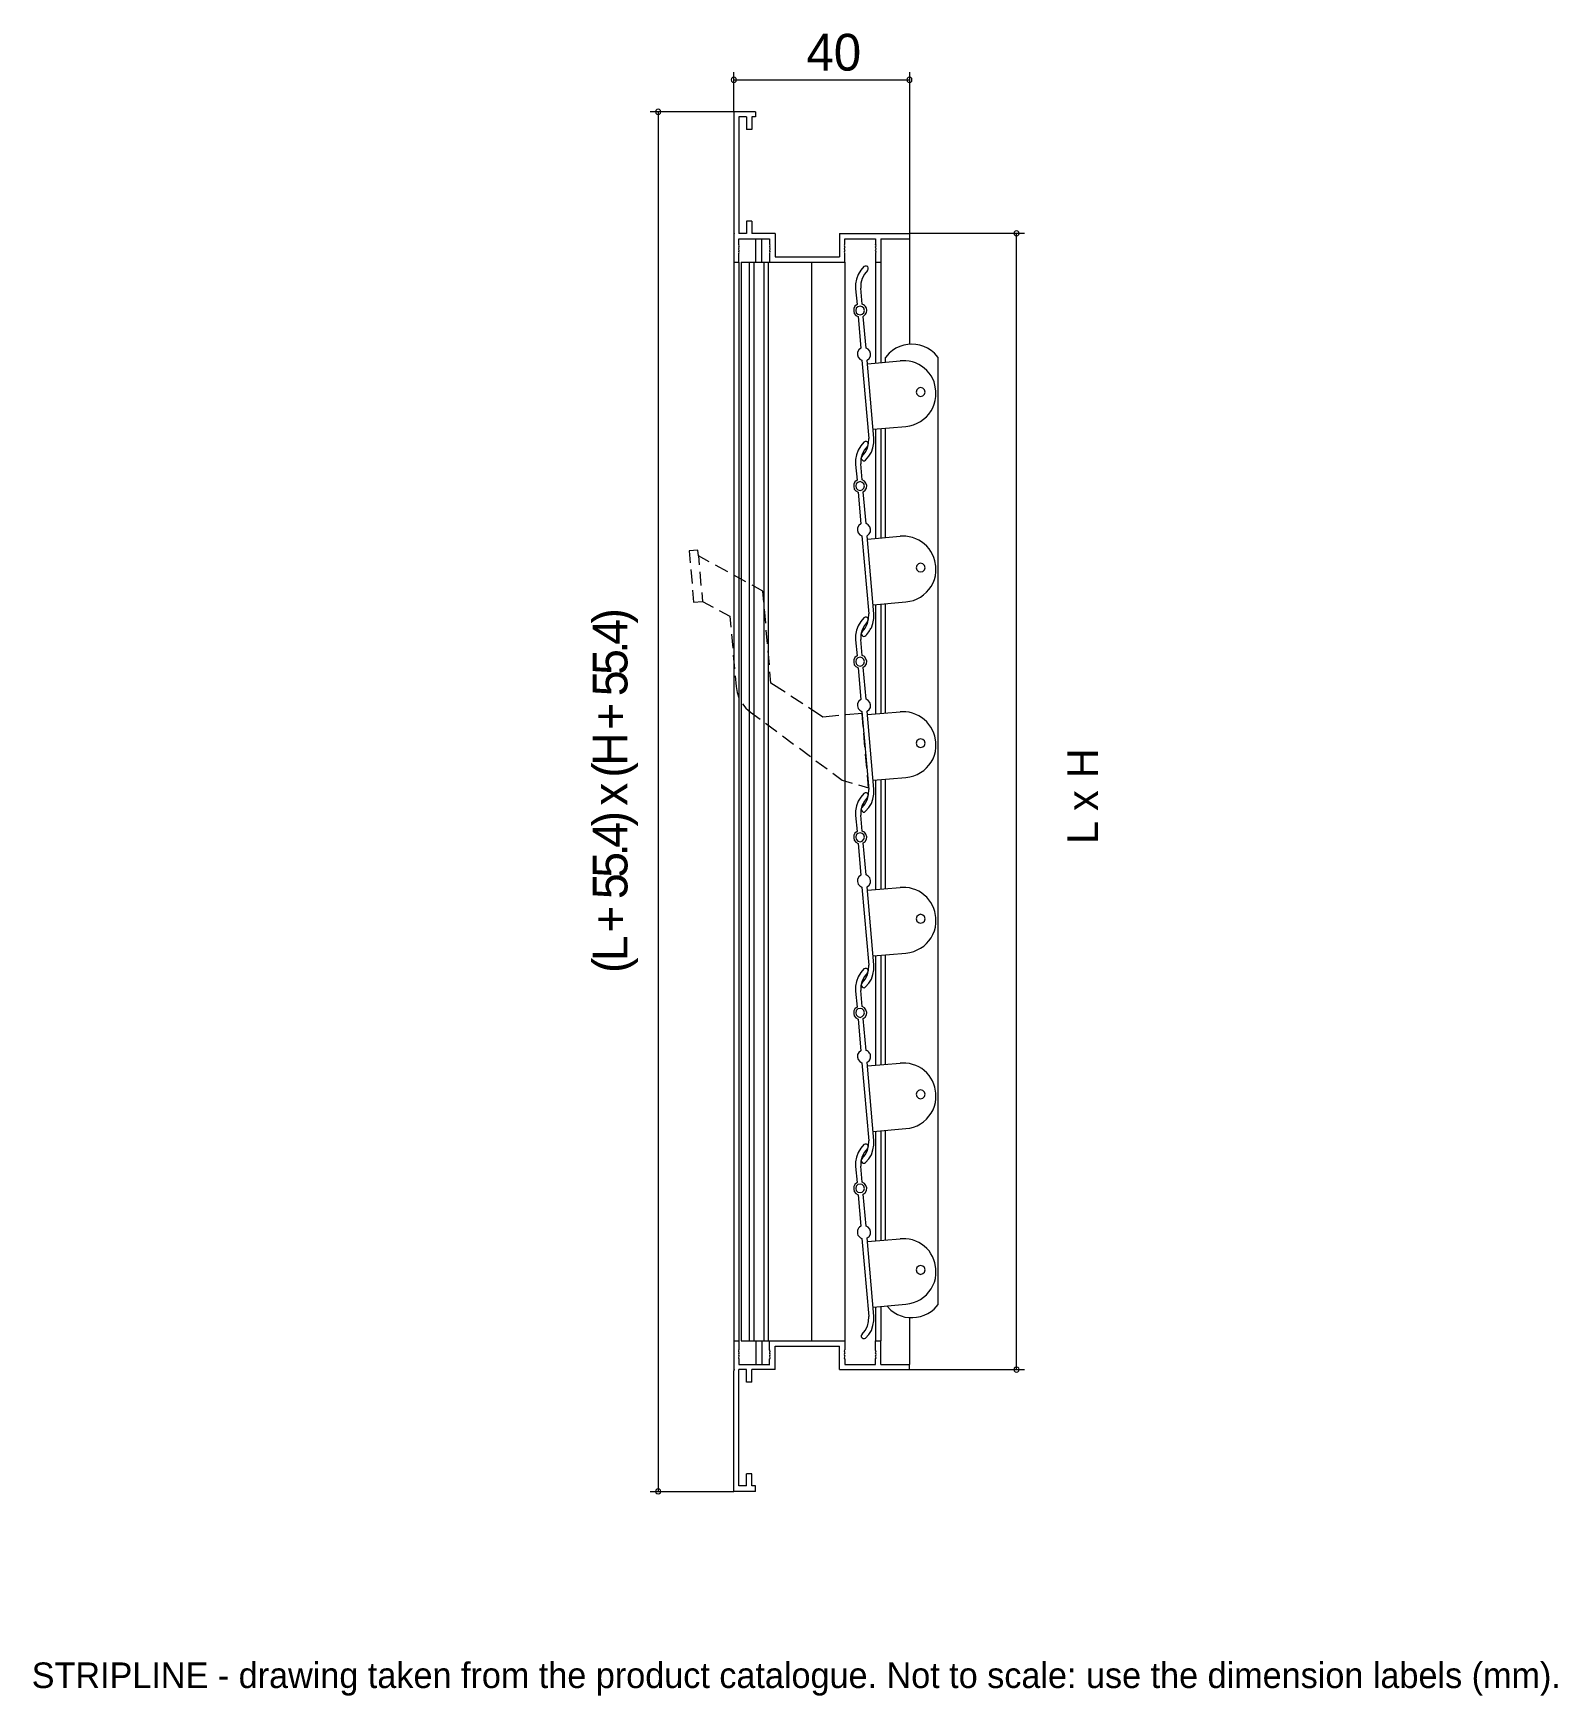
# Model space of a CAD drawing. Extents: x 0 to 239, y -13 to 247.
import ezdxf

# ---------------------------------------------------------------- set-up
doc = ezdxf.new("R2010")
doc.units = 0
for name, color, linetype in [('GEOMETRY', 7, 'Continuous'), ('NOTE', 1, 'Continuous'), ('TEXT', 7, 'Continuous')]:
    doc.layers.add(name, color=color, linetype=linetype)

msp = doc.modelspace()

# ---------------------------------------------------------------- linework, layer by layer
at = {"layer": 'GEOMETRY', "lineweight": 13}
for points in [[(110.28, 239.7), (110.24, 239.9), (110.08, 240.07), (109.88, 240.11), (109.67, 240.07), (109.51, 239.9), (109.47, 239.7), (109.51, 239.5), (109.67, 239.33), (109.88, 239.29), (110.08, 239.33), (110.24, 239.5), (110.28, 239.7)], [(137.77, 239.7), (137.73, 239.9), (137.57, 240.07), (137.37, 240.11), (137.16, 240.07), (137, 239.9), (136.96, 239.7), (137, 239.5), (137.16, 239.33), (137.37, 239.29), (137.57, 239.33), (137.73, 239.5), (137.77, 239.7)], [(98.47, 234.69), (98.43, 234.9), (98.27, 235.06), (98.06, 235.1), (97.86, 235.06), (97.7, 234.9), (97.66, 234.69), (97.7, 234.49), (97.86, 234.32), (98.06, 234.28), (98.27, 234.32), (98.43, 234.49), (98.47, 234.69)], [(154.55, 215.67), (154.51, 215.88), (154.35, 216), (154.14, 216.08), (153.94, 216), (153.78, 215.88), (153.74, 215.67), (153.78, 215.47), (153.94, 215.31), (154.14, 215.27), (154.35, 215.31), (154.51, 215.47), (154.55, 215.67)], [(130.36, 203.62), (130.24, 203.94), (129.99, 204.19), (129.67, 204.27), (129.3, 204.19), (129.06, 203.94), (128.97, 203.62), (129.06, 203.25), (129.3, 203.01), (129.67, 202.93), (129.99, 203.01), (130.24, 203.25), (130.36, 203.62)], [(139.81, 190.83), (139.73, 191.2), (139.48, 191.45), (139.11, 191.52), (138.79, 191.45), (138.54, 191.2), (138.42, 190.83), (138.54, 190.51), (138.79, 190.26), (139.11, 190.14), (139.48, 190.26), (139.73, 190.51), (139.81, 190.83)], [(130.36, 176.13), (130.24, 176.46), (129.99, 176.7), (129.67, 176.82), (129.3, 176.7), (129.06, 176.46), (128.97, 176.13), (129.06, 175.77), (129.3, 175.52), (129.67, 175.44), (129.99, 175.52), (130.24, 175.77), (130.36, 176.13)], [(139.81, 163.34), (139.73, 163.71), (139.48, 163.95), (139.11, 164.04), (138.79, 163.95), (138.54, 163.71), (138.42, 163.34), (138.54, 163.02), (138.79, 162.77), (139.11, 162.69), (139.48, 162.77), (139.73, 163.02), (139.81, 163.34)], [(130.36, 148.64), (130.24, 148.97), (129.99, 149.25), (129.67, 149.33), (129.3, 149.25), (129.06, 148.97), (128.97, 148.64), (129.06, 148.28), (129.3, 148.03), (129.67, 147.95), (129.99, 148.03), (130.24, 148.28), (130.36, 148.64)], [(139.81, 135.9), (139.73, 136.22), (139.48, 136.47), (139.11, 136.55), (138.79, 136.47), (138.54, 136.22), (138.42, 135.9), (138.54, 135.53), (138.79, 135.28), (139.11, 135.21), (139.48, 135.28), (139.73, 135.53), (139.81, 135.9)], [(130.36, 121.16), (130.24, 121.52), (129.99, 121.76), (129.67, 121.85), (129.3, 121.76), (129.06, 121.52), (128.97, 121.16), (129.06, 120.83), (129.3, 120.54), (129.67, 120.46), (129.99, 120.54), (130.24, 120.83), (130.36, 121.16)], [(139.81, 108.41), (139.73, 108.73), (139.48, 108.98), (139.11, 109.1), (138.79, 108.98), (138.54, 108.73), (138.42, 108.41), (138.54, 108.04), (138.79, 107.8), (139.11, 107.72), (139.48, 107.8), (139.73, 108.04), (139.81, 108.41)], [(130.36, 93.67), (130.24, 94.04), (129.99, 94.28), (129.67, 94.36), (129.3, 94.28), (129.06, 94.04), (128.97, 93.67), (129.06, 93.34), (129.3, 93.1), (129.67, 92.97), (129.99, 93.1), (130.24, 93.34), (130.36, 93.67)], [(139.81, 80.92), (139.73, 81.25), (139.48, 81.53), (139.11, 81.61), (138.79, 81.53), (138.54, 81.25), (138.42, 80.92), (138.54, 80.59), (138.79, 80.31), (139.11, 80.23), (139.48, 80.31), (139.73, 80.59), (139.81, 80.92)], [(130.36, 66.18), (130.24, 66.54), (129.99, 66.79), (129.67, 66.87), (129.3, 66.79), (129.06, 66.54), (128.97, 66.18), (129.06, 65.85), (129.3, 65.61), (129.67, 65.53), (129.99, 65.61), (130.24, 65.85), (130.36, 66.18)], [(139.81, 53.43), (139.73, 53.8), (139.48, 54.04), (139.11, 54.12), (138.79, 54.04), (138.54, 53.8), (138.42, 53.43), (138.54, 53.11), (138.79, 52.86), (139.11, 52.74), (139.48, 52.86), (139.73, 53.11), (139.81, 53.43)], [(154.55, 37.83), (154.51, 38.04), (154.35, 38.16), (154.14, 38.24), (153.94, 38.16), (153.78, 38.04), (153.74, 37.83), (153.78, 37.63), (153.94, 37.47), (154.14, 37.43), (154.35, 37.47), (154.51, 37.63), (154.55, 37.83)], [(98.47, 18.78), (98.43, 18.98), (98.27, 19.14), (98.06, 19.18), (97.86, 19.14), (97.7, 18.98), (97.66, 18.78), (97.7, 18.57), (97.86, 18.45), (98.06, 18.37), (98.27, 18.45), (98.43, 18.57), (98.47, 18.78)]]:
    msp.add_lwpolyline(points, close=True, dxfattribs=at)
for points in [[(109.88, 234.69), (109.88, 240.92)], [(109.88, 239.7), (137.36, 239.7)], [(137.36, 240.92), (137.36, 215.67)], [(109.88, 234.69), (96.8, 234.69)], [(98.06, 234.69), (98.06, 18.78)], [(113.29, 234.69), (109.88, 234.69)], [(109.88, 234.69), (109.88, 215.8)], [(113.29, 234.69), (113.29, 233.88)], [(111.87, 233.88), (110.69, 233.88)], [(110.69, 233.88), (110.69, 215.67)], [(111.87, 233.88), (111.87, 231.92)], [(112.69, 231.92), (111.87, 231.92)], [(113.29, 233.88), (112.69, 233.88)], [(112.69, 233.88), (112.69, 231.92)], [(111.87, 217.59), (111.87, 215.67)], [(112.69, 217.59), (111.87, 217.59)], [(112.69, 217.59), (112.69, 215.67)], [(109.88, 215.8), (109.91, 215.71), (110, 215.67)], [(110, 215.67), (109.91, 215.64), (109.88, 215.51)], [(109.88, 215.51), (109.88, 211.15)], [(110.69, 213.92), (110.61, 213.84), (110.65, 213.72)], [(110.65, 213.35), (110.73, 213.56), (110.65, 213.72)], [(111.87, 215.67), (110.69, 215.67)], [(110.69, 213.96), (110.69, 214.82), (115.49, 214.82)], [(110.69, 213.92), (110.69, 213.96)], [(116.35, 215.67), (112.69, 215.67)], [(113.34, 211.15), (113.34, 214.82)], [(114.27, 211.15), (114.27, 214.82)], [(115.54, 213.72), (115.45, 213.56), (115.54, 213.35)], [(115.49, 214.82), (115.49, 213.96)], [(115.54, 213.72), (115.58, 213.84), (115.54, 213.92), (115.49, 213.96)], [(116.35, 215.67), (116.35, 211.97)], [(126.45, 215.67), (126.45, 211.97)], [(126.45, 215.67), (137.36, 215.67)], [(127.22, 213.92), (127.18, 213.84), (127.22, 213.72)], [(127.22, 213.92), (127.26, 213.96)], [(127.22, 213.35), (127.3, 213.56), (127.22, 213.72)], [(127.26, 213.96), (127.26, 214.82), (132.07, 214.82)], [(132.11, 213.72), (132.03, 213.56), (132.11, 213.35)], [(132.07, 214.82), (132.07, 213.96)], [(132.11, 213.72), (132.15, 213.84), (132.07, 213.92), (132.07, 213.96)], [(132.88, 214.82), (132.88, 211.15)], [(132.88, 214.82), (137.36, 214.82)], [(155.36, 215.67), (137.36, 215.67)], [(137.36, 215.67), (137.36, 214.82)], [(137.36, 214.82), (137.36, 198.29)], [(154.14, 37.83), (154.14, 215.67)], [(109.88, 211.15), (110.69, 211.15), (110.69, 212.58)], [(109.88, 211.15), (109.88, 42.32)], [(110.65, 213.35), (110.61, 213.27), (110.65, 213.19)], [(110.65, 212.82), (110.61, 212.7), (110.69, 212.62), (110.69, 212.58)], [(110.65, 212.82), (110.73, 212.99), (110.65, 213.19)], [(110.69, 211.15), (110.69, 42.32)], [(111.05, 211.15), (122.05, 211.15), (122.05, 42.32)], [(111.05, 211.15), (111.05, 42.32), (122.05, 42.32)], [(112.28, 211.15), (112.28, 42.32)], [(113.01, 211.15), (113.01, 42.32)], [(114.6, 211.15), (114.6, 42.32)], [(115.25, 211.15), (115.25, 42.32)], [(115.54, 213.19), (115.45, 212.99), (115.54, 212.82)], [(115.54, 212.62), (115.49, 212.58)], [(115.49, 212.58), (115.49, 211.15)], [(115.49, 211.15), (127.26, 211.15)], [(115.54, 213.19), (115.58, 213.27), (115.54, 213.35)], [(115.54, 212.62), (115.58, 212.7), (115.54, 212.82)], [(116.35, 211.97), (126.45, 211.97)], [(127.22, 213.35), (127.18, 213.27), (127.22, 213.19)], [(127.22, 212.82), (127.18, 212.7), (127.22, 212.62), (127.26, 212.58)], [(127.22, 212.82), (127.3, 212.99), (127.22, 213.19)], [(127.26, 211.15), (127.26, 212.58)], [(127.26, 211.15), (127.26, 42.32)], [(132.11, 213.19), (132.03, 212.99), (132.11, 212.82)], [(132.07, 212.62), (132.15, 212.7), (132.11, 212.82)], [(132.07, 212.62), (132.07, 212.58)], [(132.07, 212.58), (132.07, 211.15)], [(132.07, 211.15), (132.88, 211.15)], [(132.07, 211.15), (132.07, 195.39)], [(132.11, 213.19), (132.15, 213.27), (132.11, 213.35)], [(132.88, 211.15), (132.88, 195.47)], [(130.81, 209.85), (130.93, 210.05), (130.93, 210.26), (130.85, 210.46), (130.64, 210.54), (130.44, 210.54), (130.24, 210.46), (129.75, 209.89), (129.34, 209.24), (129.1, 208.51), (128.93, 207.77), (128.93, 207), (129.18, 204.52)], [(130.81, 209.85), (130.32, 209.28), (129.99, 208.59), (129.79, 207.85), (129.79, 207.08)], [(129.95, 180.78), (129.83, 180.61), (129.83, 180.37), (129.95, 180.2), (130.11, 180.08), (130.32, 180.08), (130.52, 180.16), (131.01, 180.78), (131.42, 181.43), (131.66, 182.12), (131.82, 182.89), (131.82, 183.62), (130.77, 195.84), (131.05, 196.09), (131.26, 196.46), (131.29, 196.86), (131.17, 197.22), (130.93, 197.55), (130.6, 197.72), (130.15, 202.68), (130.34, 202.84), (130.48, 203), (130.59, 203.18), (130.65, 203.35), (130.69, 203.53), (130.68, 203.71), (130.65, 203.89), (130.58, 204.06), (130.48, 204.21), (130.34, 204.36), (130.18, 204.49), (129.99, 204.6), (129.79, 207.08)], [(129.18, 204.52), (128.85, 204.27), (128.69, 203.91), (128.65, 203.5), (128.73, 203.13), (128.97, 202.8), (129.34, 202.64), (129.75, 197.68), (129.46, 197.43), (129.26, 197.06), (129.22, 196.66), (129.34, 196.29), (129.59, 195.96), (129.91, 195.8), (131.01, 183.54)], [(141.88, 48.02), (141.88, 196.25), (141.27, 196.9), (140.76, 197.34), (140.21, 197.69), (139.62, 197.97), (139.01, 198.16), (138.38, 198.28), (137.74, 198.31), (137.1, 198.27), (136.47, 198.15), (135.85, 197.95), (135.26, 197.68), (134.7, 197.33), (134.19, 196.9), (133.62, 196.25)], [(130.81, 195.27), (135.94, 195.72)], [(133.62, 195.52), (133.62, 196.25)], [(141.52, 191.04), (141.36, 191.93), (141.22, 192.42), (141.01, 192.9), (140.75, 193.36), (140.45, 193.78), (140.09, 194.18), (139.7, 194.55), (139.27, 194.87), (138.82, 195.15), (138.34, 195.38), (137.85, 195.55), (137.34, 195.67), (136.83, 195.72), (135.94, 195.72)], [(131.7, 185.01), (136.83, 185.46), (137.44, 185.56), (138.02, 185.72), (138.58, 185.95), (139.09, 186.23), (139.58, 186.57), (140.02, 186.95), (140.41, 187.39), (140.75, 187.87), (141.04, 188.38), (141.26, 188.94), (141.42, 189.52), (141.52, 190.14), (141.52, 191.04)], [(141.52, 191.04), (141.56, 191.04)], [(132.07, 185.05), (132.07, 167.91)], [(132.88, 185.13), (132.88, 167.99)], [(133.62, 168.07), (133.62, 185.17)], [(130.81, 182.36), (130.93, 182.57), (130.93, 182.77), (130.85, 182.97), (130.64, 183.09), (130.44, 183.09), (130.24, 182.97), (129.75, 182.4), (129.34, 181.75), (129.1, 181.02), (128.93, 180.29), (128.93, 179.51), (129.18, 177.03)], [(130.81, 182.36), (130.32, 181.8), (129.99, 181.1), (129.79, 180.37), (129.79, 179.59)], [(129.95, 180.78), (130.44, 181.39), (130.81, 182.04), (130.97, 182.81), (131.01, 183.54)], [(129.95, 153.29), (129.83, 153.12), (129.83, 152.92), (129.96, 152.71), (130.1, 152.6), (130.24, 152.58), (130.4, 152.63), (130.56, 152.74), (130.71, 152.9), (130.87, 153.08), (131.01, 153.28), (131.14, 153.48), (131.25, 153.67), (131.35, 153.82), (131.42, 153.93), (131.66, 154.63), (131.82, 155.4), (131.82, 156.14), (130.77, 168.35), (131.05, 168.64), (131.26, 168.96), (131.29, 169.37), (131.17, 169.74), (130.93, 170.07), (130.6, 170.27), (130.15, 175.24), (130.44, 175.48), (130.64, 175.81), (130.68, 176.21), (130.56, 176.58), (130.32, 176.9), (129.99, 177.11), (129.79, 179.59)], [(129.18, 177.03), (128.85, 176.78), (128.69, 176.42), (128.65, 176.05), (128.73, 175.64), (128.97, 175.36), (129.34, 175.16), (129.75, 170.19), (129.46, 169.94), (129.26, 169.57), (129.22, 169.17), (129.34, 168.8), (129.59, 168.48), (129.91, 168.31), (131.01, 156.1)], [(130.81, 167.82), (135.94, 168.27)], [(141.52, 163.59), (141.36, 164.44), (141.21, 164.95), (141, 165.43), (140.74, 165.89), (140.44, 166.31), (140.09, 166.7), (139.7, 167.06), (139.28, 167.38), (138.83, 167.65), (138.35, 167.88), (137.86, 168.06), (137.35, 168.19), (136.83, 168.27), (135.94, 168.27)], [(104.26, 166.07), (102.91, 165.99), (103.07, 164.12)], [(106.05, 164.24), (104.34, 165.18), (104.26, 166.07)], [(104.34, 165.18), (104.46, 163.79)], [(103.15, 163.06), (103.36, 160.86)], [(104.58, 162.69), (104.74, 160.53)], [(108.94, 162.69), (107.02, 163.75)], [(111.79, 161.15), (109.88, 162.16)], [(131.7, 157.52), (136.83, 158.01), (137.44, 158.09), (138.02, 158.23), (138.57, 158.46), (139.1, 158.74), (139.59, 159.09), (140.03, 159.49), (140.43, 159.93), (140.78, 160.42), (141.06, 160.95), (141.29, 161.51), (141.44, 162.09), (141.52, 162.69), (141.52, 163.59)], [(141.52, 163.59), (141.56, 163.59)], [(103.44, 159.8), (103.6, 157.93), (104.99, 158.05), (106.66, 157.16)], [(104.87, 159.44), (104.99, 158.05)], [(114.6, 157.93), (114.44, 159.68), (112.77, 160.62)], [(107.59, 156.62), (109.26, 155.73), (109.43, 154.02)], [(114.88, 154.67), (114.68, 156.83)], [(132.07, 157.56), (132.07, 140.42)], [(132.88, 157.64), (132.88, 140.5)], [(133.62, 140.58), (133.62, 157.72)], [(115.17, 151.42), (114.97, 153.57)], [(130.81, 154.92), (130.93, 155.08), (130.93, 155.28), (130.85, 155.48), (130.64, 155.61), (130.44, 155.61), (130.24, 155.48), (129.75, 154.92), (129.34, 154.26), (129.1, 153.57), (128.93, 152.8), (128.93, 152.06), (129.18, 149.54)], [(130.81, 154.92), (130.32, 154.3), (129.99, 153.61), (129.79, 152.88), (129.79, 152.1)], [(129.95, 153.29), (130.44, 153.89), (130.81, 154.59), (130.97, 155.32), (131.01, 156.1)], [(109.51, 152.96), (109.71, 150.76)], [(129.95, 125.8), (129.83, 125.63), (129.83, 125.43), (129.95, 125.23), (130.11, 125.1), (130.32, 125.1), (130.52, 125.23), (131.01, 125.8), (131.42, 126.45), (131.66, 127.14), (131.82, 127.91), (131.82, 128.69), (130.77, 140.91), (131.05, 141.15), (131.26, 141.48), (131.29, 141.88), (131.17, 142.25), (130.93, 142.57), (130.6, 142.78), (130.15, 147.75), (130.44, 147.99), (130.64, 148.32), (130.68, 148.73), (130.56, 149.09), (130.32, 149.42), (129.99, 149.62), (129.79, 152.1)], [(109.79, 149.66), (110, 147.5)], [(115.45, 148.15), (115.25, 150.31)], [(129.18, 149.54), (128.85, 149.29), (128.69, 148.93), (128.65, 148.56), (128.73, 148.15), (128.97, 147.87), (129.34, 147.67), (129.75, 142.7), (129.46, 142.45), (129.26, 142.09), (129.22, 141.72), (129.34, 141.31), (129.59, 141.03), (129.91, 140.82), (131.01, 128.61)], [(110.08, 146.4), (110.24, 144.73), (110.4, 143.8), (110.69, 142.98)], [(117.94, 143.84), (115.7, 145.26), (115.54, 147.05)], [(120.67, 142.04), (118.83, 143.23)], [(111.22, 142.04), (111.79, 141.35), (112.48, 140.74), (113.99, 139.64)], [(126.33, 140.21), (123.8, 139.97), (121.56, 141.44)], [(130.11, 138.5), (129.95, 140.54), (127.43, 140.3)], [(130.81, 140.34), (135.94, 140.78)], [(141.52, 136.1), (141.36, 136.96), (141.21, 137.46), (141, 137.94), (140.74, 138.4), (140.43, 138.82), (140.09, 139.22), (139.7, 139.57), (139.28, 139.89), (138.83, 140.16), (138.35, 140.39), (137.86, 140.57), (137.35, 140.71), (136.83, 140.78), (135.94, 140.78)], [(114.84, 138.99), (116.63, 137.69)], [(117.49, 137.04), (119.24, 135.73)], [(130.4, 135.25), (130.24, 137.44)], [(131.7, 130.07), (136.83, 130.52), (137.45, 130.61), (138.04, 130.77), (138.59, 130.99), (139.12, 131.27), (139.6, 131.61), (140.04, 132), (140.43, 132.44), (140.77, 132.92), (141.06, 133.44), (141.28, 134), (141.43, 134.59), (141.52, 135.21), (141.52, 136.1)], [(141.52, 136.1), (141.56, 136.1)], [(120.14, 135.08), (121.89, 133.78)], [(122.74, 133.13), (124.5, 131.87)], [(130.69, 131.99), (130.52, 134.14)], [(125.39, 131.21), (126.86, 130.07), (128.41, 129.62)], [(129.42, 129.34), (130.97, 128.89), (130.81, 130.89)], [(132.88, 130.16), (132.88, 113.01)], [(133.62, 113.09), (133.62, 130.24)], [(130.81, 127.43), (130.93, 127.59), (130.93, 127.83), (130.85, 128), (130.64, 128.12), (130.44, 128.12), (130.24, 128), (129.75, 127.43), (129.34, 126.78), (129.1, 126.08), (128.93, 125.31), (128.93, 124.58), (129.18, 122.05)], [(129.95, 125.8), (130.44, 126.41), (130.81, 127.1), (130.97, 127.83), (131.01, 128.61)], [(132.07, 130.07), (132.07, 112.97)], [(130.81, 127.43), (130.32, 126.82), (129.99, 126.17), (129.79, 125.39), (129.79, 124.62)], [(129.95, 98.35), (129.83, 98.15), (129.83, 97.94), (129.95, 97.74), (130.11, 97.66), (130.32, 97.61), (130.52, 97.74), (131.01, 98.31), (131.42, 98.96), (131.66, 99.69), (131.82, 100.43), (131.82, 101.2), (130.77, 113.42), (131.05, 113.66), (131.26, 114.03), (131.29, 114.39), (131.17, 114.8), (130.93, 115.09), (130.6, 115.29), (130.15, 120.26), (130.44, 120.5), (130.64, 120.87), (130.68, 121.24), (130.56, 121.64), (130.32, 121.93), (129.99, 122.13), (129.79, 124.62)], [(129.18, 122.05), (128.85, 121.81), (128.69, 121.48), (128.65, 121.07), (128.73, 120.71), (128.97, 120.38), (129.34, 120.18), (129.75, 115.21), (129.46, 114.96), (129.26, 114.6), (129.22, 114.23), (129.34, 113.82), (129.59, 113.54), (129.91, 113.33), (131.01, 101.12)], [(130.81, 112.85), (135.94, 113.29)], [(141.52, 108.61), (141.36, 109.51), (141.19, 110.01), (140.98, 110.49), (140.72, 110.94), (140.42, 111.37), (140.07, 111.76), (139.69, 112.11), (139.28, 112.43), (138.83, 112.7), (138.37, 112.93), (137.87, 113.1), (137.36, 113.23), (136.83, 113.29), (135.94, 113.29)], [(131.7, 102.59), (136.83, 103.03), (137.45, 103.12), (138.04, 103.28), (138.6, 103.51), (139.12, 103.79), (139.6, 104.12), (140.04, 104.51), (140.43, 104.95), (140.77, 105.43), (141.05, 105.95), (141.27, 106.51), (141.43, 107.1), (141.52, 107.72), (141.52, 108.61)], [(141.52, 108.61), (141.56, 108.61)], [(132.07, 102.63), (132.07, 85.48)], [(132.88, 102.67), (132.88, 85.56)], [(133.62, 85.6), (133.62, 102.75)], [(130.81, 99.94), (130.93, 100.1), (130.93, 100.35), (130.85, 100.51), (130.64, 100.63), (130.44, 100.63), (130.24, 100.55), (129.75, 99.98), (129.34, 99.33), (129.1, 98.59), (128.93, 97.86), (128.93, 97.08), (129.18, 94.56)], [(130.81, 99.94), (130.32, 99.37), (129.99, 98.68), (129.79, 97.9), (129.79, 97.17)], [(129.95, 98.35), (130.44, 98.92), (130.81, 99.61), (130.97, 100.35), (131.01, 101.12)], [(129.95, 70.86), (129.83, 70.66), (129.83, 70.46), (129.95, 70.25), (130.11, 70.17), (130.32, 70.17), (130.52, 70.25), (131.01, 70.82), (131.42, 71.47), (131.66, 72.21), (131.82, 72.94), (131.82, 73.71), (130.77, 85.93), (131.05, 86.17), (131.16, 86.32), (131.23, 86.48), (131.28, 86.64), (131.3, 86.79), (131.29, 86.95), (131.26, 87.1), (131.21, 87.24), (131.13, 87.38), (131.03, 87.51), (130.91, 87.62), (130.77, 87.72), (130.6, 87.8), (130.15, 92.77), (130.44, 93.02), (130.64, 93.38), (130.68, 93.75), (130.56, 94.16), (130.32, 94.44), (129.99, 94.64), (129.79, 97.17)], [(129.18, 94.56), (128.85, 94.32), (128.69, 93.99), (128.65, 93.58), (128.73, 93.22), (128.97, 92.89), (129.34, 92.69), (129.75, 87.72), (129.46, 87.48), (129.26, 87.15), (129.22, 86.74), (129.34, 86.38), (129.59, 86.05), (129.91, 85.85), (131.01, 73.63)], [(130.81, 85.36), (135.94, 85.81)], [(141.52, 81.12), (141.36, 82.02), (141.2, 82.53), (141, 83.01), (140.74, 83.47), (140.44, 83.89), (140.09, 84.28), (139.7, 84.63), (139.29, 84.94), (138.84, 85.21), (138.36, 85.44), (137.87, 85.61), (137.36, 85.74), (136.83, 85.81), (135.94, 85.81)], [(131.7, 75.1), (136.83, 75.55), (137.44, 75.63), (138.02, 75.78), (138.57, 76), (139.09, 76.29), (139.58, 76.64), (140.03, 77.03), (140.43, 77.48), (140.77, 77.97), (141.06, 78.49), (141.28, 79.05), (141.44, 79.63), (141.52, 80.23), (141.52, 81.12)], [(141.52, 81.12), (141.56, 81.12)], [(130.81, 72.45), (130.93, 72.65), (130.93, 72.86), (130.85, 73.02), (130.64, 73.14), (130.44, 73.14), (130.24, 73.06), (129.75, 72.49), (129.34, 71.84), (129.1, 71.1), (128.93, 70.37), (128.93, 69.6), (129.18, 67.12)], [(129.95, 70.86), (130.44, 71.43), (130.81, 72.13), (130.97, 72.86), (131.01, 73.63)], [(132.07, 75.14), (132.07, 57.99)], [(132.88, 75.22), (132.88, 58.07)], [(133.62, 58.11), (133.62, 75.26)], [(130.81, 72.45), (130.32, 71.88), (129.99, 71.19), (129.79, 70.46), (129.79, 69.68)], [(129.95, 43.37), (129.83, 43.17), (129.83, 42.97), (129.95, 42.8), (130.11, 42.68), (130.32, 42.68), (130.52, 42.76), (131.01, 43.33), (131.42, 43.98), (131.66, 44.72), (131.82, 45.45), (131.82, 46.22), (130.77, 58.44), (131.05, 58.69), (131.26, 59.05), (131.29, 59.46), (131.17, 59.83), (130.93, 60.15), (130.6, 60.31), (130.15, 65.28), (130.44, 65.52), (130.64, 65.89), (130.68, 66.3), (130.56, 66.67), (130.32, 66.99), (129.99, 67.16), (129.79, 69.68)], [(129.18, 67.12), (128.85, 66.83), (128.69, 66.51), (128.65, 66.1), (128.73, 65.73), (128.97, 65.4), (129.34, 65.2), (129.75, 60.27), (129.57, 60.12), (129.42, 59.95), (129.32, 59.78), (129.25, 59.6), (129.22, 59.42), (129.22, 59.24), (129.26, 59.07), (129.32, 58.9), (129.43, 58.74), (129.56, 58.6), (129.72, 58.47), (129.91, 58.36), (131.01, 46.14)], [(130.81, 57.87), (135.94, 58.32)], [(141.52, 53.64), (141.36, 54.53), (141.21, 55.04), (141, 55.52), (140.74, 55.97), (140.44, 56.4), (140.09, 56.79), (139.7, 57.14), (139.28, 57.45), (138.83, 57.73), (138.36, 57.95), (137.86, 58.13), (137.35, 58.25), (136.83, 58.32), (135.94, 58.32)], [(131.7, 47.61), (136.83, 48.06), (137.44, 48.16), (138.02, 48.32), (138.57, 48.55), (139.09, 48.83), (139.58, 49.17), (140.02, 49.56), (140.41, 49.99), (140.76, 50.47), (141.04, 50.99), (141.27, 51.54), (141.43, 52.12), (141.52, 52.74), (141.52, 53.64)], [(132.07, 47.65), (132.07, 42.32)], [(132.88, 47.73), (132.88, 42.32)], [(133.82, 47.81), (134.47, 47.16), (134.96, 46.78), (135.49, 46.47), (136.06, 46.23), (136.65, 46.07), (137.26, 45.98), (137.88, 45.97), (138.49, 46.02), (139.1, 46.14), (139.68, 46.34), (140.24, 46.6), (140.76, 46.93), (141.23, 47.32), (141.88, 48.02)], [(129.95, 43.37), (130.44, 43.94), (130.81, 44.63), (130.97, 45.37), (131.01, 46.14)], [(137.36, 45.98), (137.36, 38.65)], [(109.88, 42.32), (109.88, 37.96), (109.91, 37.87), (110, 37.83)], [(109.88, 42.32), (110.69, 42.32), (110.69, 40.93)], [(113.34, 42.32), (113.34, 38.65)], [(114.27, 42.32), (114.27, 38.65)], [(115.49, 40.93), (115.49, 42.32)], [(115.49, 42.32), (127.26, 42.32)], [(127.26, 42.32), (127.26, 40.93)], [(132.07, 40.93), (132.07, 42.32)], [(132.07, 42.32), (132.88, 42.32)], [(132.88, 38.65), (132.88, 42.32)], [(110.69, 40.85), (110.61, 40.77), (110.65, 40.69)], [(110.65, 40.32), (110.61, 40.2), (110.65, 40.11)], [(110.65, 39.75), (110.61, 39.67), (110.69, 39.54), (110.69, 39.5)], [(110.65, 40.32), (110.73, 40.48), (110.65, 40.69)], [(110.65, 39.75), (110.73, 39.95), (110.65, 40.11)], [(110.69, 40.85), (110.69, 40.93)], [(110.69, 39.5), (110.69, 38.65), (115.5, 38.65)], [(115.54, 40.69), (115.45, 40.48), (115.54, 40.32)], [(115.54, 40.11), (115.45, 39.95), (115.54, 39.75)], [(115.54, 40.69), (115.58, 40.77), (115.49, 40.93)], [(115.54, 39.54), (115.49, 39.5)], [(115.49, 38.65), (115.49, 39.5)], [(115.54, 40.11), (115.58, 40.2), (115.54, 40.32)], [(115.54, 39.54), (115.58, 39.67), (115.54, 39.75)], [(116.35, 37.83), (116.35, 41.5)], [(116.35, 41.5), (126.45, 41.5)], [(126.45, 37.83), (126.45, 41.5)], [(127.22, 40.85), (127.18, 40.77), (127.22, 40.69)], [(127.22, 40.32), (127.18, 40.2), (127.22, 40.11)], [(127.22, 39.75), (127.18, 39.67), (127.22, 39.54), (127.26, 39.5)], [(127.22, 40.85), (127.26, 40.93)], [(127.22, 40.32), (127.3, 40.48), (127.22, 40.69)], [(127.22, 39.75), (127.3, 39.95), (127.22, 40.11)], [(127.26, 39.5), (127.26, 38.65), (132.07, 38.65)], [(132.11, 40.69), (132.03, 40.48), (132.11, 40.32)], [(132.11, 40.11), (132.03, 39.95), (132.11, 39.75)], [(132.11, 40.69), (132.15, 40.77), (132.07, 40.85), (132.07, 40.93)], [(132.07, 39.54), (132.15, 39.67), (132.11, 39.75)], [(132.07, 39.54), (132.07, 39.5)], [(132.07, 38.65), (132.07, 39.5)], [(132.11, 40.11), (132.15, 40.2), (132.11, 40.32)], [(110, 37.83), (109.91, 37.79), (109.88, 37.67)], [(109.88, 18.78), (109.88, 37.67)], [(110.69, 19.63), (110.69, 37.83)], [(111.87, 37.83), (110.69, 37.83)], [(111.87, 35.88), (111.87, 37.83)], [(116.35, 37.83), (112.69, 37.83)], [(112.69, 35.88), (112.69, 37.83)], [(126.45, 37.83), (137.36, 37.83)], [(132.88, 38.65), (137.36, 38.65)], [(137.36, 37.83), (137.36, 38.65)], [(137.36, 37.83), (155.36, 37.83)], [(112.69, 35.88), (111.87, 35.88)], [(112.69, 21.54), (111.87, 21.54)], [(111.87, 19.63), (111.87, 21.54)], [(112.69, 19.63), (112.69, 21.54)], [(96.8, 18.78), (109.88, 18.78)], [(113.29, 18.78), (109.88, 18.78)], [(111.87, 19.63), (110.69, 19.63)], [(113.29, 19.63), (112.69, 19.63)], [(113.29, 18.78), (113.29, 19.63)]]:
    msp.add_lwpolyline(points, dxfattribs=at)

# ---------------------------------------------------------------- texts
at = {"layer": 'NOTE'}
msp.add_text('STRIPLINE - drawing taken from the product catalogue. Not to scale: use the dimension labels (mm).', height=4, dxfattribs=at).set_placement((0, -12))
at = {"layer": 'TEXT'}
msp.add_text('40', height=5.759, dxfattribs=at).set_placement((121.25, 241.14))
for s, height, p in [(')', 5.42, (93.24, 154.6)), ('4', 5.42, (93.24, 151.26)), ('.', 5.42, (93.24, 149.91)), ('5', 5.42, (93.24, 146.57)), ('5', 5.42, (93.24, 143.23)), ('+', 5.42, (93.24, 137.96)), ('H', 5.42, (93.24, 132.33)), ('(', 5.42, (93.24, 130.48)), ('H', 4.81, (166.89, 130.41)), ('x', 5.42, (93.24, 126.08)), ('x', 4.81, (166.89, 125.28)), (')', 5.42, (93.24, 122.85)), ('4', 5.42, (93.24, 119.51)), ('L', 4.81, (166.89, 120.1)), ('5', 5.42, (93.24, 114.82)), ('.', 5.42, (93.24, 118.16)), ('5', 5.42, (93.24, 111.48)), ('+', 5.42, (93.24, 106.21)), ('L', 5.42, (93.24, 101.76)), ('(', 5.42, (93.24, 99.91))]:
    msp.add_text(s, height=height, rotation=90, dxfattribs=at).set_placement(p)

doc.saveas('drawing.dxf')
